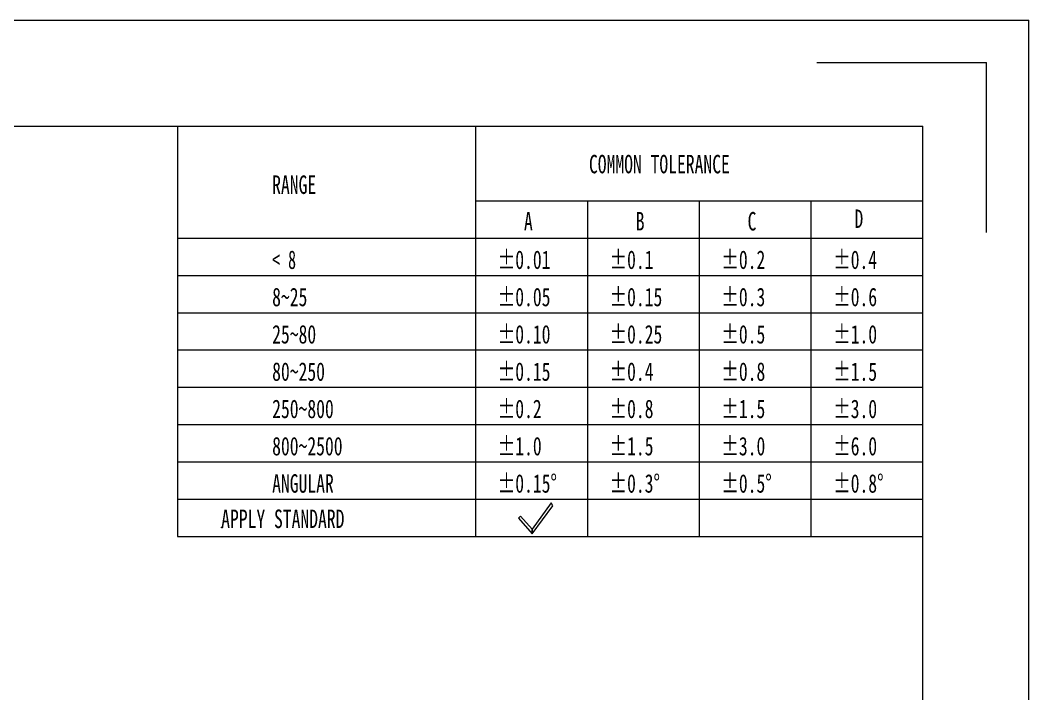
# Model space of a CAD drawing. Header units: millimetres. Extents: x 1874 to 2503, y 420 to 865.
# Drawn here: x 2301.4 to 2502.6, y 730.4 to 864.7 of the extents above; entities that cross this region are included whole.
import ezdxf

# ---------------------------------------------------------------- set-up
doc = ezdxf.new("R2010")
doc.units = ezdxf.units.MM
doc.layers.get('0').update_dxf_attribs({"lineweight": 18})
doc.layers.add('尺寸线层', color=3, linetype='Continuous', lineweight=18)
doc.styles.add('SLDTEXTSTYLE4', font='', dxfattribs={"width": 0.7})
doc.styles.add('SLDTEXTSTYLE5', font='', dxfattribs={"width": 0.633333})
doc.styles.get('SLDTEXTSTYLE4').set_extended_font_data('宋体')
doc.styles.get('SLDTEXTSTYLE5').set_extended_font_data('宋体')

# ---------------------------------------------------------------- blocks, each defined once
blk = doc.blocks.new('57500')
at = {"color": 7, "linetype": 'Continuous'}
for p, q in [((-1001.21, 707.74), (335.02, 707.74)), ((335.02, -237.07), (335.02, 707.74)), ((245.04, 689.74), (317.02, 689.74)), ((317.02, 617.76), (317.02, 689.74)), ((-956.22, 662.75), (290.03, 662.75)), ((290.03, -192.08), (290.03, 662.75))]:
    blk.add_line(p, q, dxfattribs=at)
for p, q in [((-26.23, 662.75), (-26.23, 488.81)), ((100.28, 662.75), (100.28, 488.81)), ((100.28, 631.12), (290.03, 631.12)), ((147.71, 631.12), (147.71, 488.81)), ((195.15, 631.12), (195.15, 488.81)), ((242.59, 631.12), (242.59, 488.81)), ((-26.23, 615.31), (290.03, 615.31)), ((-26.23, 599.5), (290.03, 599.5)), ((-26.23, 583.68), (290.03, 583.68)), ((-26.23, 567.87), (290.03, 567.87)), ((-26.23, 552.06), (290.03, 552.06)), ((-26.23, 536.25), (290.03, 536.25)), ((-26.23, 520.43), (290.03, 520.43)), ((-26.23, 504.62), (290.03, 504.62)), ((132.41, 502.99), (124.27, 491.95)), ((124.36, 489.95), (133.04, 501.72)), ((133.04, 501.72), (132.41, 502.99)), ((119.38, 497.38), (118.44, 496.53)), ((118.44, 496.53), (124.36, 489.95)), ((124.27, 491.95), (119.38, 497.38)), ((-26.23, 488.81), (290.03, 488.81)), ((124.36, 489.95), (124.27, 491.95)), ((124.27, 491.95), (124.36, 489.95))]:
    blk.add_line(p, q)
at = {"attachment_point": 1}
for s, insert, char_height, width, style in [('COMMON TOLERANCE', (148.4, 650.63), 7.8424, 258.1848, 'SLDTEXTSTYLE4'), ('RANGE', (13.99, 641.9), 7.842, 77.0256, 'SLDTEXTSTYLE4'), ('A', (120.82, 626.39), 7.84, 11.3307, 'SLDTEXTSTYLE4'), ('B', (168.25, 626.39), 7.84, 11.1495, 'SLDTEXTSTYLE4'), ('C', (215.69, 626.39), 7.84, 11.2813, 'SLDTEXTSTYLE4'), ('D', (261.03, 627.45), 7.84, 11.1495, 'SLDTEXTSTYLE4'), ('< 8', (13.99, 610.08), 7.842, 37.6388, 'SLDTEXTSTYLE5'), ('%%P0.01', (109.66, 610.08), 7.842, 54.9077, 'SLDTEXTSTYLE4'), ('%%P0.1', (157.1, 610.08), 7.842, 41.1725, 'SLDTEXTSTYLE4'), ('%%P0.2', (204.53, 610.08), 7.842, 46.8379, 'SLDTEXTSTYLE4'), ('%%P0.4', (251.97, 610.08), 7.842, 46.6567, 'SLDTEXTSTYLE4'), ('%%P0.05', (109.66, 594.27), 7.842, 60.573, 'SLDTEXTSTYLE4'), ('%%P0.15', (157.1, 594.27), 7.842, 57.8227, 'SLDTEXTSTYLE4'), ('%%P0.3', (204.53, 594.27), 7.842, 46.8379, 'SLDTEXTSTYLE4'), ('%%P0.6', (251.97, 594.27), 7.842, 46.8379, 'SLDTEXTSTYLE4'), ('8~25', (13.99, 594.27), 7.842, 60.7377, 'SLDTEXTSTYLE4'), ('25~80', (13.99, 578.46), 7.842, 74.4729, 'SLDTEXTSTYLE4'), ('%%P0.10', (109.66, 578.46), 7.842, 55.0889, 'SLDTEXTSTYLE4'), ('%%P0.25', (157.1, 578.46), 7.842, 63.3069, 'SLDTEXTSTYLE4'), ('%%P0.5', (204.53, 578.46), 7.842, 46.8379, 'SLDTEXTSTYLE4'), ('%%P1.0', (251.97, 578.46), 7.842, 41.3537, 'SLDTEXTSTYLE4'), ('80~250', (13.99, 562.64), 7.842, 88.2081, 'SLDTEXTSTYLE4'), ('%%P0.15', (109.66, 562.64), 7.842, 57.8227, 'SLDTEXTSTYLE4'), ('%%P0.4', (157.1, 562.64), 7.842, 46.6567, 'SLDTEXTSTYLE4'), ('%%P0.8', (204.53, 562.64), 7.842, 46.8379, 'SLDTEXTSTYLE4'), ('%%P1.5', (251.97, 562.64), 7.842, 44.0876, 'SLDTEXTSTYLE4'), ('250~800', (13.99, 546.83), 7.842, 101.9432, 'SLDTEXTSTYLE4'), ('%%P0.2', (109.66, 546.83), 7.842, 46.8379, 'SLDTEXTSTYLE4'), ('%%P0.8', (157.1, 546.83), 7.842, 46.8379, 'SLDTEXTSTYLE4'), ('%%P1.5', (204.53, 546.83), 7.842, 44.0876, 'SLDTEXTSTYLE4'), ('%%P3.0', (251.97, 546.83), 7.842, 46.8379, 'SLDTEXTSTYLE4'), ('800~2500', (13.99, 531.02), 7.842, 115.6784, 'SLDTEXTSTYLE4'), ('%%P1.0', (109.66, 531.02), 7.842, 41.3537, 'SLDTEXTSTYLE4'), ('%%P1.5', (157.1, 531.02), 7.842, 44.0876, 'SLDTEXTSTYLE4'), ('%%P3.0', (204.53, 531.02), 7.842, 46.8379, 'SLDTEXTSTYLE4'), ('%%P6.0', (251.97, 531.02), 7.842, 46.8379, 'SLDTEXTSTYLE4'), ('ANGULAR', (13.99, 515.2), 7.842, 110.1448, 'SLDTEXTSTYLE4'), ('%%P0.15%%D', (109.66, 515.2), 7.842, 68.8734, 'SLDTEXTSTYLE4'), ('%%P0.3%%D', (157.1, 515.2), 7.842, 57.8886, 'SLDTEXTSTYLE4'), ('%%P0.5%%D', (204.53, 515.2), 7.842, 57.8886, 'SLDTEXTSTYLE4'), ('%%P0.8%%D', (251.97, 515.2), 7.842, 57.8886, 'SLDTEXTSTYLE4'), ('APPLY STANDARD', (-7.63, 500.2), 7.8424, 225.4279, 'SLDTEXTSTYLE4')]:
    blk.add_mtext(s, dxfattribs=dict(at, insert=insert, char_height=char_height, width=width, style=style))

msp = doc.modelspace()

# ---------------------------------------------------------------- linework, layer by layer
at = {"color": 7, "linetype": 'Continuous', "lineweight": 25}
msp.add_open_spline([(2341.61, 763.6), (2341.6, 763.6), (2341.57, 763.58), (2341.54, 763.55), (2341.52, 763.53)], degree=3, knots=[0, 0, 0, 0, 927.582232, 12889.737585, 12889.737585, 12889.737585, 12889.737585], dxfattribs=at)
at = {"color": 8, "linetype": 'Continuous', "lineweight": 25}
msp.add_open_spline([(2341.61, 763.6), (2341.63, 763.61), (2341.67, 763.63), (2341.72, 763.63), (2341.75, 763.62), (2341.76, 763.61)], degree=3, knots=[0, 0, 0, 0, 6738.127132, 13476.007149, 18176.832915, 18176.832915, 18176.832915, 18176.832915], dxfattribs=at)

# ---------------------------------------------------------------- block references
at = {"layer": '尺寸线层', "xscale": 0.4702267028938918, "yscale": 0.4702267028938918, "zscale": 0.4702267028938918}
msp.add_blockref('57500', (2345.07, 531.94), dxfattribs=at)

doc.saveas('drawing.dxf')
